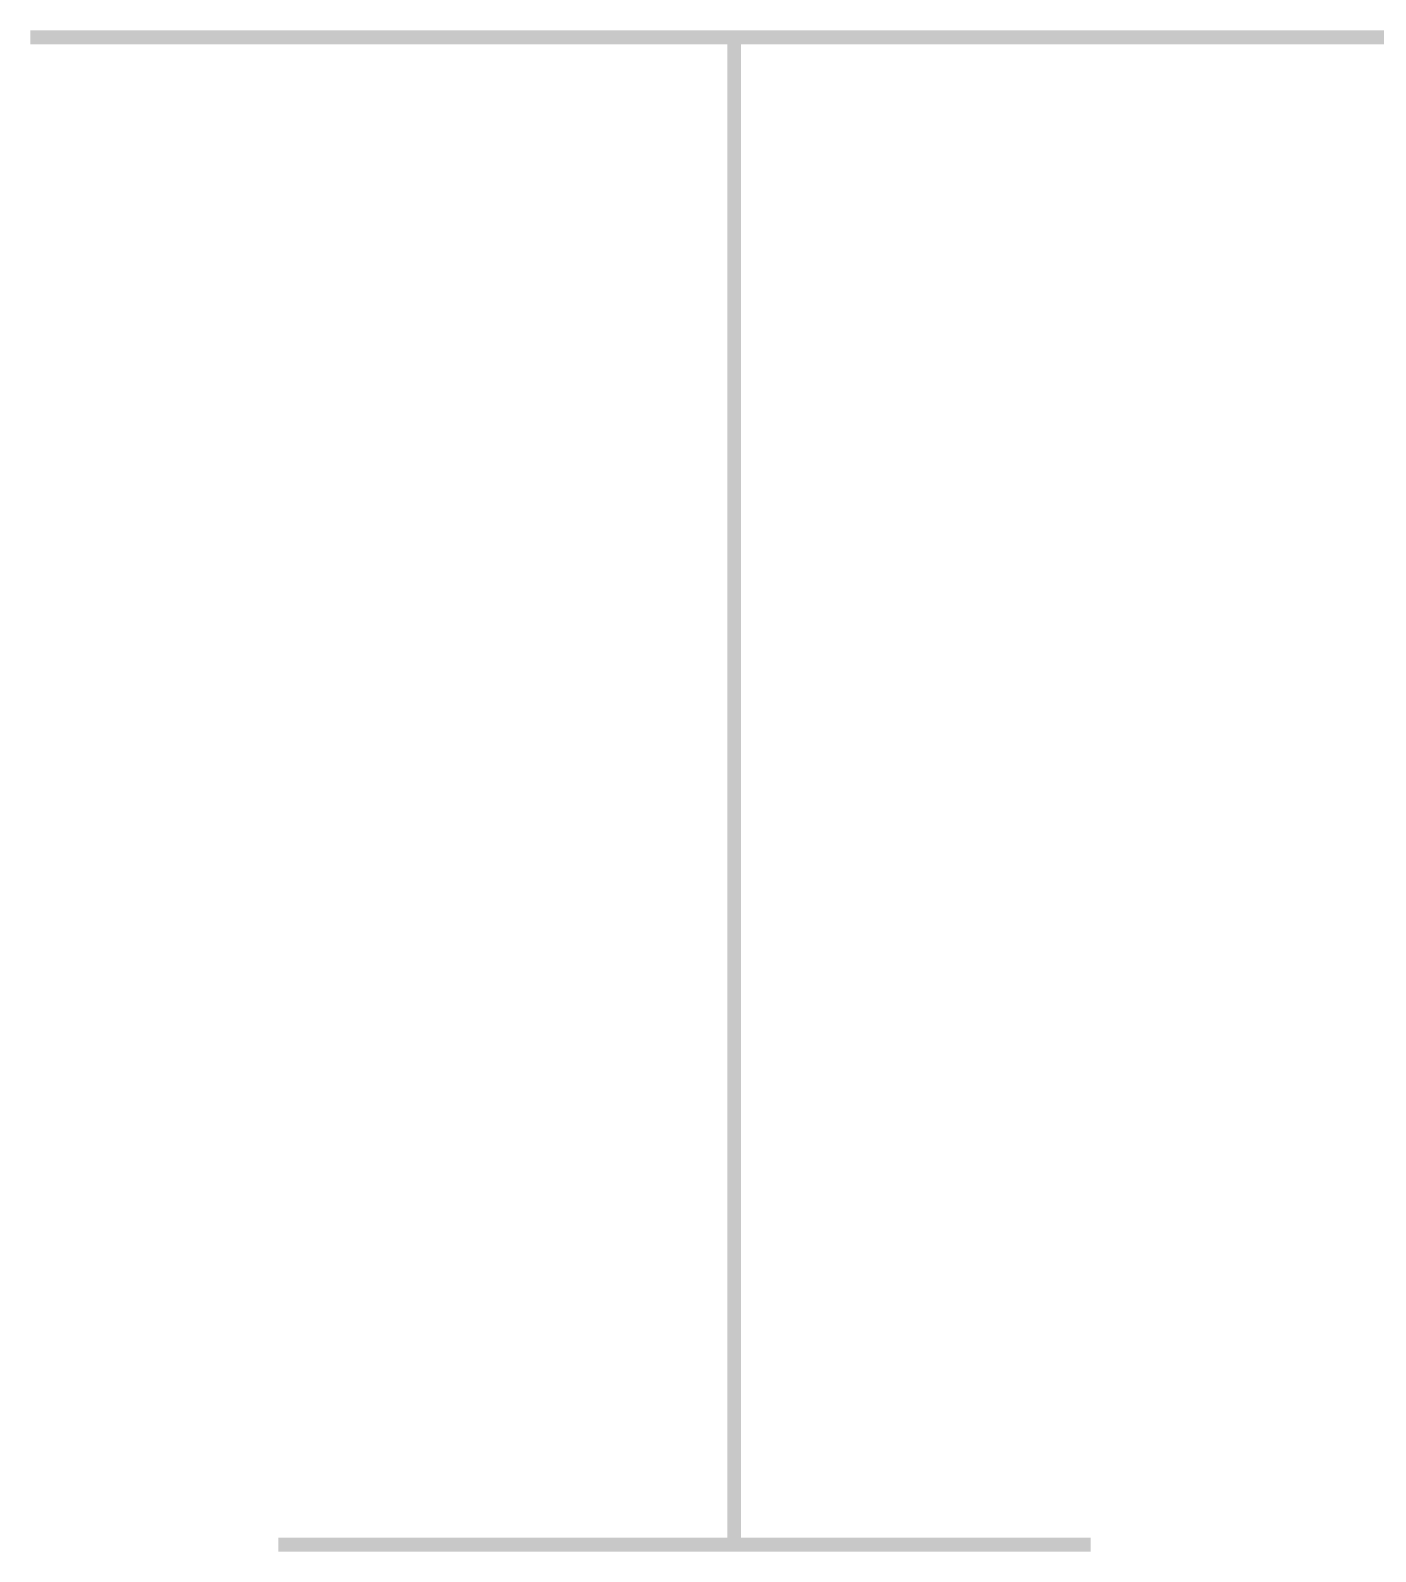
# Model space of a CAD drawing. Header units: millimetres. Extents: x -187347 to 135007, y -6415 to 292048.
# Drawn here: x -82283 to -72736, y 159879 to 170678 of the extents above; entities that cross this region are included whole.
import ezdxf

# ---------------------------------------------------------------- set-up
doc = ezdxf.new("R2010")
doc.units = ezdxf.units.MM
doc.header["$LTSCALE"] = 100
doc.layers.add('A-WALL-PATT', color=7, linetype='Continuous', lineweight=5)

msp = doc.modelspace()

# ---------------------------------------------------------------- hatches: boundary and pattern name
at = {"layer": 'A-WALL-PATT'}
h = msp.add_hatch(dxfattribs=at)
h.set_pattern_fill('FP_1082', color=256, angle=-292.61987, style=0, pattern_type=2)
h.set_pattern_definition([(247.38013, (-75614.636, 170658.768), (-0.00031, -50.79954), [13.208, -647.192]), (247.38013, (-75665.436, 170658.768), (-0.00031, -50.79954), [13.208, -647.192]), (247.38013, (-75716.236, 170658.769), (-0.00031, -50.79954), [13.208, -647.192]), (247.38013, (-75767.036, 170658.769), (-0.00031, -50.79954), [13.208, -647.192]), (247.38013, (-75817.835, 170658.768), (-0.00031, -50.79954), [13.208, -647.192]), (292.24913, (-75657.308, 170658.769), (-0.00024, -50.80037), [12.075, -1195.427]), (292.24913, (-75708.108, 170658.768), (-0.00024, -50.80037), [12.075, -1195.427]), (292.24913, (-75758.907, 170658.769), (-0.00024, -50.80037), [12.075, -1195.427]), (292.24913, (-75809.708, 170658.768), (-0.00024, -50.80037), [12.075, -1195.427]), (292.24913, (-75860.508, 170658.769), (-0.00024, -50.80037), [12.075, -1195.427]), (292.24913, (-75911.308, 170658.768), (-0.00024, -50.80037), [12.075, -1195.427]), (292.24913, (-75962.108, 170658.769), (-0.00024, -50.80037), [12.075, -1195.427]), (292.24913, (-76012.908, 170658.768), (-0.00024, -50.80037), [12.075, -1195.427]), (292.24913, (-76063.708, 170658.768), (-0.00024, -50.80037), [12.075, -1195.427]), (67.75113, (-75644.608, 170647.592), (0.000477, -50.80037), [12.075, -1195.427]), (67.75113, (-75695.408, 170647.592), (0.000477, -50.80037), [12.075, -1195.427]), (67.75113, (-75746.208, 170647.593), (0.000477, -50.80037), [12.075, -1195.427]), (67.75113, (-75797.008, 170647.593), (0.000477, -50.80037), [12.075, -1195.427]), (67.75113, (-75847.807, 170647.592), (0.000477, -50.80037), [12.075, -1195.427]), (67.75113, (-75898.608, 170647.593), (0.000477, -50.80037), [12.075, -1195.427]), (67.75113, (-75949.408, 170647.592), (0.000477, -50.80037), [12.075, -1195.427]), (67.75113, (-76000.207, 170647.593), (0.000477, -50.80037), [12.075, -1195.427]), (67.75113, (-76051.008, 170647.592), (0.000477, -50.80037), [12.075, -1195.427]), (112.62013, (-75626.828, 170646.577), (0.000547, -50.79954), [13.208, -647.192]), (112.62013, (-75677.627, 170646.576), (0.000547, -50.79954), [13.208, -647.192]), (112.62013, (-75728.428, 170646.577), (0.000547, -50.79954), [13.208, -647.192]), (112.62013, (-75779.228, 170646.576), (0.000547, -50.79954), [13.208, -647.192]), (112.62013, (-75830.027, 170646.577), (0.000547, -50.79954), [13.208, -647.192]), (261.87013, (-75612.0955, 170667.405), (6.9e-05, -50.799541), [3.592, -355.618]), (248.19813, (-75612.603, 170663.849), (-0.00022, -50.80049), [5.471, -268.095]), (248.19813, (-75663.404, 170663.848), (-0.00022, -50.80049), [5.471, -268.095]), (111.80113, (-75631.908, 170658.769), (-0.00043, -50.80049), [5.471, -268.095]), (111.80113, (-75682.708, 170658.768), (-0.00043, -50.80049), [5.471, -268.095]), (98.13013, (-75633.9395, 170663.849), (0.00017, -50.799541), [3.592, -355.618]), (98.13013, (-75612.0955, 170667.405), (0.00017, -50.799541), [3.592, -355.618]), (116.56513, (-75612.604, 170670.96), (0.00052, -50.79989), [3.408, -110.184]), (135.00013, (-75614.128, 170674.01), (0.00012, -50.79997), [3.592, -68.25]), (146.3101, (-75616.667, 170676.55), (0.00046, -50.8), [1.832, -181.33]), (146.3101, (-75667.47, 170676.55), (0.00046, -50.8), [1.832, -181.33]), (146.3101, (-75718.268, 170676.55), (0.00046, -50.8), [1.832, -181.33]), (161.5651, (-75618.19, 170677.564), (-0.00024, -50.79978), [1.676, -158.967]), (161.5651, (-75668.99, 170677.564), (-0.00024, -50.79978), [1.676, -158.967]), (161.5651, (-75719.792, 170677.564), (-0.00024, -50.79978), [1.676, -158.967]), (161.5651, (-75619.716, 170678.07), (-0.00024, -50.79978), [1.676, -158.967]), (161.5651, (-75670.515, 170678.073), (-0.00024, -50.79978), [1.676, -158.967]), (161.5651, (-75721.316, 170678.07), (-0.00024, -50.79978), [1.676, -158.967]), (180.0001, (-75621.24, 170678.58), (0.00012, -50.8), [4.064, -46.736]), (198.4351, (-75625.304, 170678.58), (0.00048, -50.79978), [1.676, -158.967]), (198.4351, (-75676.104, 170678.58), (0.00048, -50.79978), [1.676, -158.967]), (198.4351, (-75726.904, 170678.58), (0.00048, -50.79978), [1.676, -158.967]), (198.4351, (-75626.83, 170678.073), (0.00048, -50.79978), [1.676, -158.967]), (198.4351, (-75677.63, 170678.07), (0.00048, -50.79978), [1.676, -158.967]), (198.4351, (-75728.43, 170678.073), (0.00048, -50.79978), [1.676, -158.967]), (213.6901, (-75628.35, 170677.565), (-0.00022, -50.8), [1.832, -181.33]), (213.6901, (-75679.152, 170677.564), (-0.00022, -50.8), [1.832, -181.33]), (213.6901, (-75729.95, 170677.565), (-0.00022, -50.8), [1.832, -181.33]), (225.00013, (-75629.875, 170676.55), (0.00012, -50.79997), [3.592, -68.25]), (243.43513, (-75632.416, 170674.008), (-0.00028, -50.79989), [3.408, -110.184]), (261.87013, (-75633.9404, 170670.96), (6.9e-05, -50.799541), [3.592, -355.618]), (261.87013, (-75637.496, 170667.404), (6.9e-05, -50.799541), [3.592, -355.618]), (248.19813, (-75638.004, 170663.848), (-0.00022, -50.80049), [5.471, -268.095]), (248.19813, (-75688.804, 170663.849), (-0.00022, -50.80049), [5.471, -268.095]), (111.80113, (-75657.308, 170658.769), (-0.00043, -50.80049), [5.471, -268.095]), (111.80113, (-75708.108, 170658.768), (-0.00043, -50.80049), [5.471, -268.095]), (98.13013, (-75659.34, 170663.848), (0.00017, -50.799541), [3.592, -355.618]), (98.13013, (-75637.496, 170667.404), (0.00017, -50.799541), [3.592, -355.618]), (116.56513, (-75638.004, 170670.96), (0.00052, -50.79989), [3.408, -110.184]), (135.00013, (-75639.528, 170674.01), (0.00012, -50.79997), [3.592, -68.25]), (146.3101, (-75642.07, 170676.55), (0.00046, -50.8), [1.832, -181.33]), (146.3101, (-75692.87, 170676.55), (0.00046, -50.8), [1.832, -181.33]), (146.3101, (-75743.668, 170676.55), (0.00046, -50.8), [1.832, -181.33]), (161.5651, (-75643.59, 170677.564), (-0.00024, -50.79978), [1.676, -158.967]), (161.5651, (-75694.39, 170677.565), (-0.00024, -50.79978), [1.676, -158.967]), (161.5651, (-75745.19, 170677.564), (-0.00024, -50.79978), [1.676, -158.967]), (161.5651, (-75645.116, 170678.072), (-0.00024, -50.79978), [1.676, -158.967]), (161.5651, (-75695.916, 170678.07), (-0.00024, -50.79978), [1.676, -158.967]), (161.5651, (-75746.716, 170678.073), (-0.00024, -50.79978), [1.676, -158.967]), (180.0001, (-75646.64, 170678.58), (0.00012, -50.8), [4.064, -46.736]), (198.4351, (-75650.704, 170678.58), (0.00048, -50.79978), [1.676, -158.967]), (198.4351, (-75701.504, 170678.58), (0.00048, -50.79978), [1.676, -158.967]), (198.4351, (-75752.303, 170678.58), (0.00048, -50.79978), [1.676, -158.967]), (198.4351, (-75652.228, 170678.073), (0.00048, -50.79978), [1.676, -158.967]), (198.4351, (-75703.027, 170678.07), (0.00048, -50.79978), [1.676, -158.967]), (198.4351, (-75753.83, 170678.073), (0.00048, -50.79978), [1.676, -158.967]), (213.6901, (-75653.752, 170677.564), (-0.00022, -50.8), [1.832, -181.33]), (213.6901, (-75704.55, 170677.565), (-0.00022, -50.8), [1.832, -181.33]), (213.6901, (-75755.35, 170677.565), (-0.00022, -50.8), [1.832, -181.33]), (225.00013, (-75655.276, 170676.55), (0.00012, -50.79997), [3.592, -68.25]), (243.43513, (-75657.816, 170674.008), (-0.00028, -50.79989), [3.408, -110.184]), (261.87013, (-75659.34, 170670.9604), (6.9e-05, -50.799541), [3.592, -355.618]), (261.87013, (-75624.796, 170638.9564), (6.9e-05, -50.799541), [3.592, -355.618]), (243.43513, (-75625.304, 170635.4), (-0.00028, -50.79989), [3.408, -110.184]), (225.00013, (-75626.827, 170632.353), (0.00012, -50.79997), [3.592, -68.25]), (213.6901, (-75629.368, 170629.812), (-0.00022, -50.8), [1.832, -181.33]), (213.6901, (-75680.167, 170629.813), (-0.00022, -50.8), [1.832, -181.33]), (213.6901, (-75730.97, 170629.812), (-0.00022, -50.8), [1.832, -181.33]), (198.4351, (-75630.89, 170628.796), (0.00048, -50.79978), [1.676, -158.967]), (198.4351, (-75681.69, 170628.797), (0.00048, -50.79978), [1.676, -158.967]), (198.4351, (-75732.49, 170628.796), (0.00048, -50.79978), [1.676, -158.967]), (198.4351, (-75632.415, 170628.29), (0.00048, -50.79978), [1.676, -158.967]), (198.4351, (-75683.216, 170628.29), (0.00048, -50.79978), [1.676, -158.967]), (198.4351, (-75734.016, 170628.29), (0.00048, -50.79978), [1.676, -158.967]), (180.0001, (-75633.94, 170627.78), (0.00012, -50.8), [4.064, -46.736]), (161.5651, (-75638.004, 170627.78), (-0.00024, -50.79978), [1.676, -158.967]), (161.5651, (-75688.804, 170627.78), (-0.00024, -50.79978), [1.676, -158.967]), (161.5651, (-75739.604, 170627.78), (-0.00024, -50.79978), [1.676, -158.967]), (161.5651, (-75639.527, 170628.29), (-0.00024, -50.79978), [1.676, -158.967]), (161.5651, (-75690.33, 170628.29), (-0.00024, -50.79978), [1.676, -158.967]), (161.5651, (-75741.13, 170628.29), (-0.00024, -50.79978), [1.676, -158.967]), (146.3101, (-75641.052, 170628.796), (0.00046, -50.8), [1.832, -181.33]), (146.3101, (-75691.85, 170628.797), (0.00046, -50.8), [1.832, -181.33]), (146.3101, (-75742.65, 170628.797), (0.00046, -50.8), [1.832, -181.33]), (135.00013, (-75642.576, 170629.812), (0.00012, -50.79997), [3.592, -68.25]), (116.56513, (-75645.116, 170632.353), (0.00052, -50.79989), [3.408, -110.184]), (98.13013, (-75646.64, 170635.4004), (0.00017, -50.799541), [3.592, -355.618]), (98.13013, (-75624.796, 170638.9564), (0.00017, -50.799541), [3.592, -355.618]), (110.55613, (-75625.304, 170642.512), (0.000313, -50.800422), [4.34, -429.695]), (110.55613, (-75676.104, 170642.513), (0.000313, -50.800422), [4.34, -429.695]), (110.55613, (-75726.904, 170642.512), (0.000313, -50.800422), [4.34, -429.695]), (248.19813, (-75644.608, 170647.592), (-0.00022, -50.80049), [5.471, -268.095]), (248.19813, (-75695.408, 170647.592), (-0.00022, -50.80049), [5.471, -268.095]), (261.87013, (-75646.64, 170642.512), (6.9e-05, -50.799541), [3.592, -355.618]), (180.0001, (-75610.57, 170627.78), (0.00012, -50.8), [2.032, -48.768]), (161.5651, (-75612.604, 170627.78), (-0.00024, -50.79978), [1.676, -158.967]), (161.5651, (-75663.403, 170627.78), (-0.00024, -50.79978), [1.676, -158.967]), (161.5651, (-75714.204, 170627.78), (-0.00024, -50.79978), [1.676, -158.967]), (161.5651, (-75614.128, 170628.29), (-0.00024, -50.79978), [1.676, -158.967]), (161.5651, (-75664.93, 170628.29), (-0.00024, -50.79978), [1.676, -158.967]), (161.5651, (-75715.73, 170628.29), (-0.00024, -50.79978), [1.676, -158.967]), (146.3101, (-75615.65, 170628.797), (0.00046, -50.8), [1.832, -181.33]), (146.3101, (-75666.452, 170628.796), (0.00046, -50.8), [1.832, -181.33]), (146.3101, (-75717.25, 170628.797), (0.00046, -50.8), [1.832, -181.33]), (135.00013, (-75617.176, 170629.812), (0.00012, -50.79997), [3.592, -68.25]), (116.56513, (-75619.715, 170632.352), (0.00052, -50.79989), [3.408, -110.184]), (98.13013, (-75621.2404, 170635.4), (0.00017, -50.799541), [3.592, -355.618]), (249.44413, (-75619.716, 170646.576), (-7.5e-05, -50.800422), [4.34, -429.695]), (249.44413, (-75670.516, 170646.576), (-7.5e-05, -50.800422), [4.34, -429.695]), (249.44413, (-75721.316, 170646.577), (-7.5e-05, -50.800422), [4.34, -429.695]), (261.87013, (-75621.24, 170642.512), (6.9e-05, -50.799541), [3.592, -355.618]), (261.87013, (-75650.196, 170638.9565), (6.9e-05, -50.799541), [3.592, -355.618]), (243.43513, (-75650.704, 170635.4), (-0.00028, -50.79989), [3.408, -110.184]), (225.00013, (-75652.23, 170632.352), (0.00012, -50.79997), [3.592, -68.25]), (213.6901, (-75654.768, 170629.812), (-0.00022, -50.8), [1.832, -181.33]), (213.6901, (-75705.57, 170629.812), (-0.00022, -50.8), [1.832, -181.33]), (213.6901, (-75756.37, 170629.813), (-0.00022, -50.8), [1.832, -181.33]), (198.4351, (-75656.29, 170628.796), (0.00048, -50.79978), [1.676, -158.967]), (198.4351, (-75707.092, 170628.796), (0.00048, -50.79978), [1.676, -158.967]), (198.4351, (-75757.89, 170628.797), (0.00048, -50.79978), [1.676, -158.967]), (198.4351, (-75657.816, 170628.29), (0.00048, -50.79978), [1.676, -158.967]), (198.4351, (-75708.616, 170628.29), (0.00048, -50.79978), [1.676, -158.967]), (198.4351, (-75759.416, 170628.29), (0.00048, -50.79978), [1.676, -158.967]), (180.0001, (-75659.34, 170627.78), (0.00012, -50.8), [2.032, -48.768]), (98.13013, (-75650.196, 170638.9565), (0.00017, -50.799541), [3.592, -355.618]), (111.80113, (-75650.703, 170642.512), (-0.00043, -50.80049), [5.471, -268.095]), (111.80113, (-75701.504, 170642.513), (-0.00043, -50.80049), [5.471, -268.095])])
h.paths.add_polyline_path([(-68938.1, 170579.4), (-68938.1, 170677.8), (-82283.1, 170677.8), (-82283.1, 170579.4), (-69557.2, 170579.4)])
h = msp.add_hatch(dxfattribs=at)
h.set_pattern_fill('FP_71', color=256, angle=67.38013, style=0, pattern_type=2)
h.set_pattern_definition([(157.38013, (-77257.884, 165282.644), (-50.79954, 0.00031), [13.208, -647.192]), (157.38013, (-77257.884, 165333.445), (-50.79954, 0.00031), [13.208, -647.192]), (157.38013, (-77257.883, 165384.244), (-50.79954, 0.00031), [13.208, -647.192]), (157.38013, (-77257.884, 165435.044), (-50.79954, 0.00031), [13.208, -647.192]), (157.38013, (-77257.883, 165485.845), (-50.79954, 0.00031), [13.208, -647.192]), (202.24913, (-77257.884, 165325.317), (-50.80037, 0.00024), [12.075, -1195.427]), (202.24913, (-77257.884, 165376.116), (-50.80037, 0.00024), [12.075, -1195.427]), (202.24913, (-77257.884, 165426.917), (-50.80037, 0.00024), [12.075, -1195.427]), (202.24913, (-77257.884, 165477.716), (-50.80037, 0.00024), [12.075, -1195.427]), (202.24913, (-77257.884, 165528.516), (-50.80037, 0.00024), [12.075, -1195.427]), (202.24913, (-77257.884, 165579.317), (-50.80037, 0.00024), [12.075, -1195.427]), (202.24913, (-77257.884, 165630.117), (-50.80037, 0.00024), [12.075, -1195.427]), (202.24913, (-77257.884, 165680.916), (-50.80037, 0.00024), [12.075, -1195.427]), (202.24913, (-77257.884, 165731.716), (-50.80037, 0.00024), [12.075, -1195.427]), (337.75113, (-77269.06, 165312.616), (-50.80037, -0.00048), [12.075, -1195.427]), (337.75113, (-77269.06, 165363.417), (-50.80037, -0.00048), [12.075, -1195.427]), (337.75113, (-77269.06, 165414.216), (-50.80037, -0.00048), [12.075, -1195.427]), (337.75113, (-77269.06, 165465.016), (-50.80037, -0.00048), [12.075, -1195.427]), (337.75113, (-77269.06, 165515.817), (-50.80037, -0.00048), [12.075, -1195.427]), (337.75113, (-77269.06, 165566.617), (-50.80037, -0.00048), [12.075, -1195.427]), (337.75113, (-77269.06, 165617.416), (-50.80037, -0.00048), [12.075, -1195.427]), (337.75113, (-77269.06, 165668.217), (-50.80037, -0.00048), [12.075, -1195.427]), (337.75113, (-77269.06, 165719.016), (-50.80037, -0.00048), [12.075, -1195.427]), (22.62013, (-77270.076, 165294.836), (-50.79954, -0.00055), [13.208, -647.192]), (22.62013, (-77270.075, 165345.637), (-50.79954, -0.00055), [13.208, -647.192]), (22.62013, (-77270.076, 165396.437), (-50.79954, -0.00055), [13.208, -647.192]), (22.62013, (-77270.076, 165447.236), (-50.79954, -0.00055), [13.208, -647.192]), (22.62013, (-77270.076, 165498.037), (-50.79954, -0.00055), [13.208, -647.192]), (171.87013, (-77249.248, 165280.104), (-50.799541, -6.9e-05), [3.592, -355.618]), (158.19813, (-77252.804, 165280.613), (-50.80049, 0.00022), [5.471, -268.095]), (158.19813, (-77252.804, 165331.412), (-50.80049, 0.00022), [5.471, -268.095]), (21.80113, (-77257.884, 165299.917), (-50.80049, 0.00043), [5.471, -268.095]), (21.80113, (-77257.884, 165350.716), (-50.80049, 0.00043), [5.471, -268.095]), (8.13013, (-77252.804, 165301.948), (-50.799541, -0.00017), [3.592, -355.618]), (8.13013, (-77249.248, 165280.104), (-50.799541, -0.00017), [3.592, -355.618]), (26.56513, (-77245.692, 165280.613), (-50.79989, -0.00052), [3.408, -110.184]), (45.0001, (-77242.643, 165282.136), (-50.79997, -0.00012), [3.592, -68.25]), (56.3101, (-77240.104, 165284.677), (-50.8, -0.00046), [1.832, -181.33]), (56.3101, (-77240.104, 165335.476), (-50.8, -0.00046), [1.832, -181.33]), (56.3101, (-77240.104, 165386.276), (-50.8, -0.00046), [1.832, -181.33]), (71.5651, (-77239.09, 165286.2), (-50.79978, 0.00024), [1.676, -158.967]), (71.5651, (-77239.088, 165337), (-50.79978, 0.00024), [1.676, -158.967]), (71.5651, (-77239.09, 165387.8), (-50.79978, 0.00024), [1.676, -158.967]), (71.5651, (-77238.58, 165287.724), (-50.79978, 0.00024), [1.676, -158.967]), (71.5651, (-77238.58, 165338.525), (-50.79978, 0.00024), [1.676, -158.967]), (71.5651, (-77238.58, 165389.324), (-50.79978, 0.00024), [1.676, -158.967]), (90.0001, (-77238.07, 165289.25), (-50.8, -0.0001), [4.064, -46.736]), (108.4351, (-77238.07, 165293.313), (-50.79978, -0.0005), [1.676, -158.967]), (108.4351, (-77238.07, 165344.11), (-50.79978, -0.0005), [1.676, -158.967]), (108.4351, (-77238.07, 165394.91), (-50.79978, -0.0005), [1.676, -158.967]), (108.4351, (-77238.58, 165294.836), (-50.79978, -0.0005), [1.676, -158.967]), (108.4351, (-77238.58, 165345.637), (-50.79978, -0.0005), [1.676, -158.967]), (108.4351, (-77238.58, 165396.437), (-50.79978, -0.0005), [1.676, -158.967]), (123.6901, (-77239.09, 165296.36), (-50.8, 0.00022), [1.832, -181.33]), (123.6901, (-77239.088, 165347.16), (-50.8, 0.00022), [1.832, -181.33]), (123.6901, (-77239.09, 165397.96), (-50.8, 0.00022), [1.832, -181.33]), (135.0001, (-77240.104, 165297.885), (-50.79997, -0.00012), [3.592, -68.25]), (153.43513, (-77242.644, 165300.424), (-50.79989, 0.00028), [3.408, -110.184]), (171.87013, (-77245.692, 165301.949), (-50.799541, -6.9e-05), [3.592, -355.618]), (171.87013, (-77249.2475, 165305.505), (-50.799541, -6.9e-05), [3.592, -355.618]), (158.19813, (-77252.804, 165306.013), (-50.80049, 0.00022), [5.471, -268.095]), (158.19813, (-77252.803, 165356.812), (-50.80049, 0.00022), [5.471, -268.095]), (21.80113, (-77257.884, 165325.317), (-50.80049, 0.00043), [5.471, -268.095]), (21.80113, (-77257.884, 165376.116), (-50.80049, 0.00043), [5.471, -268.095]), (8.13013, (-77252.8035, 165327.349), (-50.799541, -0.00017), [3.592, -355.618]), (8.13013, (-77249.2475, 165305.505), (-50.799541, -0.00017), [3.592, -355.618]), (26.56513, (-77245.692, 165306.012), (-50.79989, -0.00052), [3.408, -110.184]), (45.0001, (-77242.644, 165307.536), (-50.79997, -0.00012), [3.592, -68.25]), (56.3101, (-77240.104, 165310.077), (-50.8, -0.00046), [1.832, -181.33]), (56.3101, (-77240.103, 165360.876), (-50.8, -0.00046), [1.832, -181.33]), (56.3101, (-77240.104, 165411.676), (-50.8, -0.00046), [1.832, -181.33]), (71.5651, (-77239.09, 165311.6), (-50.79978, 0.00024), [1.676, -158.967]), (71.5651, (-77239.09, 165362.4), (-50.79978, 0.00024), [1.676, -158.967]), (71.5651, (-77239.09, 165413.2), (-50.79978, 0.00024), [1.676, -158.967]), (71.5651, (-77238.58, 165313.124), (-50.79978, 0.00024), [1.676, -158.967]), (71.5651, (-77238.58, 165363.925), (-50.79978, 0.00024), [1.676, -158.967]), (71.5651, (-77238.58, 165414.724), (-50.79978, 0.00024), [1.676, -158.967]), (90.0001, (-77238.07, 165314.65), (-50.8, -0.0001), [4.064, -46.736]), (108.4351, (-77238.07, 165318.713), (-50.79978, -0.0005), [1.676, -158.967]), (108.4351, (-77238.07, 165369.51), (-50.79978, -0.0005), [1.676, -158.967]), (108.4351, (-77238.07, 165420.313), (-50.79978, -0.0005), [1.676, -158.967]), (108.4351, (-77238.58, 165320.236), (-50.79978, -0.0005), [1.676, -158.967]), (108.4351, (-77238.58, 165371.037), (-50.79978, -0.0005), [1.676, -158.967]), (108.4351, (-77238.58, 165421.837), (-50.79978, -0.0005), [1.676, -158.967]), (123.6901, (-77239.088, 165321.76), (-50.8, 0.00022), [1.832, -181.33]), (123.6901, (-77239.087, 165372.56), (-50.8, 0.00022), [1.832, -181.33]), (123.6901, (-77239.09, 165423.36), (-50.8, 0.00022), [1.832, -181.33]), (135.0001, (-77240.104, 165323.285), (-50.79997, -0.00012), [3.592, -68.25]), (153.43513, (-77242.644, 165325.824), (-50.79989, 0.00028), [3.408, -110.184]), (171.87013, (-77245.6916, 165327.3485), (-50.799541, -6.9e-05), [3.592, -355.618]), (171.87013, (-77277.6956, 165292.8045), (-50.799541, -6.9e-05), [3.592, -355.618]), (153.43513, (-77281.252, 165293.312), (-50.79989, 0.00028), [3.408, -110.184]), (135.0001, (-77284.3, 165294.837), (-50.79997, -0.00012), [3.592, -68.25]), (123.6901, (-77286.84, 165297.376), (-50.8, 0.00022), [1.832, -181.33]), (123.6901, (-77286.84, 165348.177), (-50.8, 0.00022), [1.832, -181.33]), (123.6901, (-77286.84, 165398.976), (-50.8, 0.00022), [1.832, -181.33]), (108.4351, (-77287.856, 165298.9), (-50.79978, -0.0005), [1.676, -158.967]), (108.4351, (-77287.856, 165349.7), (-50.79978, -0.0005), [1.676, -158.967]), (108.4351, (-77287.856, 165400.5), (-50.79978, -0.0005), [1.676, -158.967]), (108.4351, (-77288.363, 165300.425), (-50.79978, -0.0005), [1.676, -158.967]), (108.4351, (-77288.364, 165351.225), (-50.79978, -0.0005), [1.676, -158.967]), (108.4351, (-77288.364, 165402.024), (-50.79978, -0.0005), [1.676, -158.967]), (90.0001, (-77288.87, 165301.95), (-50.8, -0.0001), [4.064, -46.736]), (71.5651, (-77288.87, 165306.01), (-50.79978, 0.00024), [1.676, -158.967]), (71.5651, (-77288.87, 165356.813), (-50.79978, 0.00024), [1.676, -158.967]), (71.5651, (-77288.87, 165407.61), (-50.79978, 0.00024), [1.676, -158.967]), (71.5651, (-77288.364, 165307.537), (-50.79978, 0.00024), [1.676, -158.967]), (71.5651, (-77288.364, 165358.336), (-50.79978, 0.00024), [1.676, -158.967]), (71.5651, (-77288.364, 165409.136), (-50.79978, 0.00024), [1.676, -158.967]), (56.3101, (-77287.856, 165309.06), (-50.8, -0.00046), [1.832, -181.33]), (56.3101, (-77287.855, 165359.86), (-50.8, -0.00046), [1.832, -181.33]), (56.3101, (-77287.856, 165410.66), (-50.8, -0.00046), [1.832, -181.33]), (45.0001, (-77286.84, 165310.584), (-50.79997, -0.00012), [3.592, -68.25]), (26.56513, (-77284.3, 165313.125), (-50.79989, -0.00052), [3.408, -110.184]), (8.13013, (-77281.2516, 165314.6485), (-50.799541, -0.00017), [3.592, -355.618]), (8.13013, (-77277.6956, 165292.8045), (-50.799541, -0.00017), [3.592, -355.618]), (20.55613, (-77274.14, 165293.313), (-50.80042, -0.000313), [4.34, -429.695]), (20.55613, (-77274.14, 165344.113), (-50.80042, -0.000313), [4.34, -429.695]), (20.55613, (-77274.14, 165394.912), (-50.80042, -0.000313), [4.34, -429.695]), (158.19813, (-77269.06, 165312.616), (-50.80049, 0.00022), [5.471, -268.095]), (158.19813, (-77269.06, 165363.417), (-50.80049, 0.00022), [5.471, -268.095]), (171.87013, (-77274.14, 165314.648), (-50.799541, -6.9e-05), [3.592, -355.618]), (90.0001, (-77288.87, 165278.58), (-50.8, -0.0001), [2.032, -48.768]), (71.5651, (-77288.87, 165280.61), (-50.79978, 0.00024), [1.676, -158.967]), (71.5651, (-77288.87, 165331.413), (-50.79978, 0.00024), [1.676, -158.967]), (71.5651, (-77288.87, 165382.212), (-50.79978, 0.00024), [1.676, -158.967]), (71.5651, (-77288.364, 165282.136), (-50.79978, 0.00024), [1.676, -158.967]), (71.5651, (-77288.364, 165332.937), (-50.79978, 0.00024), [1.676, -158.967]), (71.5651, (-77288.363, 165383.736), (-50.79978, 0.00024), [1.676, -158.967]), (56.3101, (-77287.856, 165283.66), (-50.8, -0.00046), [1.832, -181.33]), (56.3101, (-77287.856, 165334.46), (-50.8, -0.00046), [1.832, -181.33]), (56.3101, (-77287.856, 165385.26), (-50.8, -0.00046), [1.832, -181.33]), (45.0001, (-77286.84, 165285.184), (-50.79997, -0.00012), [3.592, -68.25]), (26.56513, (-77284.3, 165287.725), (-50.79989, -0.00052), [3.408, -110.184]), (8.13013, (-77281.252, 165289.249), (-50.799541, -0.00017), [3.592, -355.618]), (159.44413, (-77270.076, 165287.724), (-50.80042, 7.5e-05), [4.34, -429.695]), (159.44413, (-77270.076, 165338.525), (-50.80042, 7.5e-05), [4.34, -429.695]), (159.44413, (-77270.075, 165389.324), (-50.80042, 7.5e-05), [4.34, -429.695]), (171.87013, (-77274.14, 165289.248), (-50.799541, -6.9e-05), [3.592, -355.618]), (171.87013, (-77277.6955, 165318.204), (-50.799541, -6.9e-05), [3.592, -355.618]), (153.43513, (-77281.252, 165318.712), (-50.79989, 0.00028), [3.408, -110.184]), (135.0001, (-77284.3, 165320.237), (-50.79997, -0.00012), [3.592, -68.25]), (123.6901, (-77286.84, 165322.776), (-50.8, 0.00022), [1.832, -181.33]), (123.6901, (-77286.84, 165373.577), (-50.8, 0.00022), [1.832, -181.33]), (123.6901, (-77286.84, 165424.376), (-50.8, 0.00022), [1.832, -181.33]), (108.4351, (-77287.856, 165324.3), (-50.79978, -0.0005), [1.676, -158.967]), (108.4351, (-77287.856, 165375.1), (-50.79978, -0.0005), [1.676, -158.967]), (108.4351, (-77287.855, 165425.9), (-50.79978, -0.0005), [1.676, -158.967]), (108.4351, (-77288.364, 165325.825), (-50.79978, -0.0005), [1.676, -158.967]), (108.4351, (-77288.364, 165376.624), (-50.79978, -0.0005), [1.676, -158.967]), (108.4351, (-77288.364, 165427.424), (-50.79978, -0.0005), [1.676, -158.967]), (90.0001, (-77288.87, 165327.35), (-50.8, -0.0001), [2.032, -48.768]), (8.13013, (-77277.6955, 165318.204), (-50.799541, -0.00017), [3.592, -355.618]), (21.80113, (-77274.14, 165318.713), (-50.80049, 0.00043), [5.471, -268.095]), (21.80113, (-77274.14, 165369.513), (-50.80049, 0.00043), [5.471, -268.095])])
h.paths.add_polyline_path([(-77337.3, 159977.8), (-77238.9, 159977.8), (-77238.9, 170579.4), (-77337.3, 170579.4), (-77337.3, 159978.6)])
h = msp.add_hatch(dxfattribs=at)
h.set_pattern_fill('FP_865', color=256, angle=67.38013, style=0, pattern_type=2)
h.set_pattern_definition([(67.3801, (-77635.507, 159898.393), (0.00031, 50.79954), [13.208, -647.192]), (67.3801, (-77584.708, 159898.392), (0.00031, 50.79954), [13.208, -647.192]), (67.3801, (-77533.908, 159898.393), (0.00031, 50.79954), [13.208, -647.192]), (67.3801, (-77483.108, 159898.392), (0.00031, 50.79954), [13.208, -647.192]), (67.3801, (-77432.308, 159898.393), (0.00031, 50.79954), [13.208, -647.192]), (112.2491, (-77592.836, 159898.393), (0.00024, 50.80037), [12.075, -1195.427]), (112.2491, (-77542.036, 159898.392), (0.00024, 50.80037), [12.075, -1195.427]), (112.2491, (-77491.236, 159898.392), (0.00024, 50.80037), [12.075, -1195.427]), (112.2491, (-77440.436, 159898.392), (0.00024, 50.80037), [12.075, -1195.427]), (112.2491, (-77389.636, 159898.393), (0.00024, 50.80037), [12.075, -1195.427]), (112.24913, (-77338.836, 159898.392), (0.00024, 50.80037), [12.075, -1195.427]), (112.24913, (-77288.036, 159898.393), (0.00024, 50.80037), [12.075, -1195.427]), (112.24913, (-77237.236, 159898.392), (0.00024, 50.80037), [12.075, -1195.427]), (112.24913, (-77186.435, 159898.393), (0.00024, 50.80037), [12.075, -1195.427]), (247.7511, (-77605.535, 159909.569), (-0.00048, 50.80037), [12.075, -1195.427]), (247.7511, (-77554.736, 159909.568), (-0.00048, 50.80037), [12.075, -1195.427]), (247.7511, (-77503.936, 159909.569), (-0.00048, 50.80037), [12.075, -1195.427]), (247.7511, (-77453.136, 159909.568), (-0.00048, 50.80037), [12.075, -1195.427]), (247.7511, (-77402.336, 159909.569), (-0.00048, 50.80037), [12.075, -1195.427]), (247.7511, (-77351.536, 159909.569), (-0.00048, 50.80037), [12.075, -1195.427]), (247.75113, (-77300.736, 159909.568), (-0.00048, 50.80037), [12.075, -1195.427]), (247.75113, (-77249.936, 159909.568), (-0.00048, 50.80037), [12.075, -1195.427]), (247.75113, (-77199.136, 159909.568), (-0.00048, 50.80037), [12.075, -1195.427]), (292.6201, (-77623.316, 159910.584), (-0.00055, 50.79954), [13.208, -647.192]), (292.6201, (-77572.516, 159910.585), (-0.00055, 50.79954), [13.208, -647.192]), (292.6201, (-77521.716, 159910.585), (-0.00055, 50.79954), [13.208, -647.192]), (292.6201, (-77470.916, 159910.584), (-0.00055, 50.79954), [13.208, -647.192]), (292.6201, (-77420.116, 159910.584), (-0.00055, 50.79954), [13.208, -647.192]), (81.87013, (-77638.0475, 159889.756), (-6.9e-05, 50.799541), [3.592, -355.618]), (68.1986, (-77637.54, 159893.312), (-0.00019, 50.80049), [5.471, -268.095]), (68.1986, (-77586.74, 159893.312), (-0.00019, 50.80049), [5.471, -268.095]), (291.8011, (-77618.236, 159898.393), (0.00043, 50.80049), [5.471, -268.095]), (291.8011, (-77567.436, 159898.392), (0.00043, 50.80049), [5.471, -268.095]), (278.13013, (-77616.2035, 159893.312), (-0.00017, 50.799541), [3.592, -355.618]), (278.13013, (-77638.0475, 159889.756), (-0.00017, 50.799541), [3.592, -355.618]), (296.5651, (-77637.54, 159886.2), (-0.00052, 50.79989), [3.408, -110.184]), (315.0001, (-77636.016, 159883.153), (-0.0001, 50.79997), [3.592, -68.25]), (326.3101, (-77633.476, 159880.612), (-0.00046, 50.8), [1.832, -181.33]), (326.3101, (-77582.676, 159880.612), (-0.00046, 50.8), [1.832, -181.33]), (326.3101, (-77531.876, 159880.613), (-0.00046, 50.8), [1.832, -181.33]), (341.5651, (-77631.95, 159879.596), (0.00024, 50.7998), [1.676, -158.967]), (341.5651, (-77581.15, 159879.597), (0.00024, 50.7998), [1.676, -158.967]), (341.5651, (-77530.35, 159879.596), (0.00024, 50.7998), [1.676, -158.967]), (341.5651, (-77630.43, 159879.09), (0.00024, 50.7998), [1.676, -158.967]), (341.5651, (-77579.63, 159879.09), (0.00024, 50.7998), [1.676, -158.967]), (341.5651, (-77528.83, 159879.09), (0.00024, 50.7998), [1.676, -158.967]), (0.0001, (-77628.903, 159878.58), (-0.0001, 50.8), [4.064, -46.736]), (18.4351, (-77624.84, 159878.58), (-0.0005, 50.7998), [1.676, -158.967]), (18.4351, (-77574.04, 159878.58), (-0.0005, 50.7998), [1.676, -158.967]), (18.4351, (-77523.24, 159878.58), (-0.0005, 50.7998), [1.676, -158.967]), (18.4351, (-77623.316, 159879.09), (-0.0005, 50.7998), [1.676, -158.967]), (18.4351, (-77572.516, 159879.09), (-0.0005, 50.7998), [1.676, -158.967]), (18.4351, (-77521.716, 159879.09), (-0.0005, 50.7998), [1.676, -158.967]), (33.6901, (-77621.79, 159879.596), (0.0002, 50.8), [1.832, -181.33]), (33.6901, (-77570.992, 159879.596), (0.0002, 50.8), [1.832, -181.33]), (33.6901, (-77520.192, 159879.597), (0.0002, 50.8), [1.832, -181.33]), (45.0001, (-77620.268, 159880.612), (-0.0001, 50.79997), [3.592, -68.25]), (63.4351, (-77617.728, 159883.152), (0.00028, 50.79989), [3.408, -110.184]), (81.87013, (-77616.204, 159886.2), (-6.9e-05, 50.799541), [3.592, -355.618]), (81.87013, (-77612.648, 159889.756), (-6.9e-05, 50.799541), [3.592, -355.618]), (68.1986, (-77612.14, 159893.312), (-0.00019, 50.80049), [5.471, -268.095]), (68.1986, (-77561.34, 159893.313), (-0.00019, 50.80049), [5.471, -268.095]), (291.8011, (-77592.836, 159898.393), (0.00043, 50.80049), [5.471, -268.095]), (291.8011, (-77542.036, 159898.392), (0.00043, 50.80049), [5.471, -268.095]), (278.13013, (-77590.804, 159893.312), (-0.00017, 50.799541), [3.592, -355.618]), (278.13013, (-77612.648, 159889.756), (-0.00017, 50.799541), [3.592, -355.618]), (296.5651, (-77612.14, 159886.2), (-0.00052, 50.79989), [3.408, -110.184]), (315.0001, (-77610.616, 159883.153), (-0.0001, 50.79997), [3.592, -68.25]), (326.3101, (-77608.076, 159880.612), (-0.00046, 50.8), [1.832, -181.33]), (326.3101, (-77557.276, 159880.613), (-0.00046, 50.8), [1.832, -181.33]), (326.3101, (-77506.476, 159880.612), (-0.00046, 50.8), [1.832, -181.33]), (341.5651, (-77606.55, 159879.596), (0.00024, 50.7998), [1.676, -158.967]), (341.5651, (-77555.75, 159879.596), (0.00024, 50.7998), [1.676, -158.967]), (341.5651, (-77504.95, 159879.596), (0.00024, 50.7998), [1.676, -158.967]), (341.5651, (-77605.027, 159879.09), (0.00024, 50.7998), [1.676, -158.967]), (341.5651, (-77554.23, 159879.09), (0.00024, 50.7998), [1.676, -158.967]), (341.5651, (-77503.43, 159879.09), (0.00024, 50.7998), [1.676, -158.967]), (0.0001, (-77603.504, 159878.58), (-0.0001, 50.8), [4.064, -46.736]), (18.4351, (-77599.44, 159878.58), (-0.0005, 50.7998), [1.676, -158.967]), (18.4351, (-77548.64, 159878.58), (-0.0005, 50.7998), [1.676, -158.967]), (18.4351, (-77497.84, 159878.58), (-0.0005, 50.7998), [1.676, -158.967]), (18.4351, (-77597.916, 159879.09), (-0.0005, 50.7998), [1.676, -158.967]), (18.4351, (-77547.116, 159879.09), (-0.0005, 50.7998), [1.676, -158.967]), (18.4351, (-77496.316, 159879.09), (-0.0005, 50.7998), [1.676, -158.967]), (33.6901, (-77596.39, 159879.596), (0.0002, 50.8), [1.832, -181.33]), (33.6901, (-77545.59, 159879.597), (0.0002, 50.8), [1.832, -181.33]), (33.6901, (-77494.79, 159879.596), (0.0002, 50.8), [1.832, -181.33]), (45.0001, (-77594.868, 159880.612), (-0.0001, 50.79997), [3.592, -68.25]), (63.4351, (-77592.327, 159883.153), (0.00028, 50.79989), [3.408, -110.184]), (81.87013, (-77590.804, 159886.2), (-6.9e-05, 50.799541), [3.592, -355.618]), (81.87013, (-77625.348, 159918.204), (-6.9e-05, 50.799541), [3.592, -355.618]), (63.4351, (-77624.84, 159921.76), (0.00028, 50.79989), [3.408, -110.184]), (45.0001, (-77623.316, 159924.81), (-0.0001, 50.79997), [3.592, -68.25]), (33.6901, (-77620.776, 159927.348), (0.0002, 50.8), [1.832, -181.33]), (33.6901, (-77569.976, 159927.35), (0.0002, 50.8), [1.832, -181.33]), (33.6901, (-77519.176, 159927.35), (0.0002, 50.8), [1.832, -181.33]), (18.4351, (-77619.25, 159928.364), (-0.0005, 50.7998), [1.676, -158.967]), (18.4351, (-77568.45, 159928.364), (-0.0005, 50.7998), [1.676, -158.967]), (18.4351, (-77517.65, 159928.364), (-0.0005, 50.7998), [1.676, -158.967]), (18.4351, (-77617.73, 159928.873), (-0.0005, 50.7998), [1.676, -158.967]), (18.4351, (-77566.93, 159928.873), (-0.0005, 50.7998), [1.676, -158.967]), (18.4351, (-77516.13, 159928.87), (-0.0005, 50.7998), [1.676, -158.967]), (0.0001, (-77616.204, 159929.38), (-0.0001, 50.8), [4.064, -46.736]), (341.5651, (-77612.14, 159929.38), (0.00024, 50.7998), [1.676, -158.967]), (341.5651, (-77561.34, 159929.38), (0.00024, 50.7998), [1.676, -158.967]), (341.5651, (-77510.54, 159929.38), (0.00024, 50.7998), [1.676, -158.967]), (341.5651, (-77610.616, 159928.872), (0.00024, 50.7998), [1.676, -158.967]), (341.5651, (-77559.816, 159928.87), (0.00024, 50.7998), [1.676, -158.967]), (341.5651, (-77509.016, 159928.873), (0.00024, 50.7998), [1.676, -158.967]), (326.3101, (-77609.09, 159928.364), (-0.00046, 50.8), [1.832, -181.33]), (326.3101, (-77558.29, 159928.365), (-0.00046, 50.8), [1.832, -181.33]), (326.3101, (-77507.49, 159928.364), (-0.00046, 50.8), [1.832, -181.33]), (315.0001, (-77607.568, 159927.348), (-0.0001, 50.79997), [3.592, -68.25]), (296.5651, (-77605.028, 159924.809), (-0.00052, 50.79989), [3.408, -110.184]), (278.13013, (-77603.504, 159921.76), (-0.00017, 50.799541), [3.592, -355.618]), (278.13013, (-77625.348, 159918.204), (-0.00017, 50.799541), [3.592, -355.618]), (290.5561, (-77624.84, 159914.648), (-0.00031, 50.80042), [4.34, -429.695]), (290.5561, (-77574.04, 159914.649), (-0.00031, 50.80042), [4.34, -429.695]), (290.55613, (-77523.24, 159914.648), (-0.00031, 50.80042), [4.34, -429.695]), (68.1986, (-77605.535, 159909.569), (-0.00019, 50.80049), [5.471, -268.095]), (68.1986, (-77554.736, 159909.568), (-0.00019, 50.80049), [5.471, -268.095]), (81.87013, (-77603.5036, 159914.648), (-6.9e-05, 50.799541), [3.592, -355.618]), (0.0001, (-77639.57, 159929.38), (-0.0001, 50.8), [2.032, -48.768]), (341.5651, (-77637.54, 159929.38), (0.00024, 50.7998), [1.676, -158.967]), (341.5651, (-77586.74, 159929.38), (0.00024, 50.7998), [1.676, -158.967]), (341.5651, (-77535.94, 159929.38), (0.00024, 50.7998), [1.676, -158.967]), (341.5651, (-77636.015, 159928.873), (0.00024, 50.7998), [1.676, -158.967]), (341.5651, (-77585.216, 159928.87), (0.00024, 50.7998), [1.676, -158.967]), (341.5651, (-77534.416, 159928.873), (0.00024, 50.7998), [1.676, -158.967]), (326.3101, (-77634.49, 159928.364), (-0.00046, 50.8), [1.832, -181.33]), (326.3101, (-77583.692, 159928.364), (-0.00046, 50.8), [1.832, -181.33]), (326.3101, (-77532.892, 159928.365), (-0.00046, 50.8), [1.832, -181.33]), (315.0001, (-77632.97, 159927.35), (-0.0001, 50.79997), [3.592, -68.25]), (296.5651, (-77630.428, 159924.81), (-0.00052, 50.79989), [3.408, -110.184]), (278.13013, (-77628.904, 159921.76), (-0.00017, 50.799541), [3.592, -355.618]), (69.4441, (-77630.427, 159910.585), (7e-05, 50.80042), [4.34, -429.695]), (69.4441, (-77579.628, 159910.584), (7e-05, 50.80042), [4.34, -429.695]), (69.44413, (-77528.828, 159910.585), (7e-05, 50.80042), [4.34, -429.695]), (81.87013, (-77628.904, 159914.6484), (-6.9e-05, 50.799541), [3.592, -355.618]), (81.87013, (-77599.948, 159918.205), (-6.9e-05, 50.799541), [3.592, -355.618]), (63.4351, (-77599.44, 159921.76), (0.00028, 50.79989), [3.408, -110.184]), (45.0001, (-77597.916, 159924.81), (-0.0001, 50.79997), [3.592, -68.25]), (33.6901, (-77595.375, 159927.35), (0.0002, 50.8), [1.832, -181.33]), (33.6901, (-77544.576, 159927.35), (0.0002, 50.8), [1.832, -181.33]), (33.6901, (-77493.776, 159927.35), (0.0002, 50.8), [1.832, -181.33]), (18.4351, (-77593.85, 159928.365), (-0.0005, 50.7998), [1.676, -158.967]), (18.4351, (-77543.05, 159928.364), (-0.0005, 50.7998), [1.676, -158.967]), (18.4351, (-77492.25, 159928.365), (-0.0005, 50.7998), [1.676, -158.967]), (18.4351, (-77592.33, 159928.873), (-0.0005, 50.7998), [1.676, -158.967]), (18.4351, (-77541.53, 159928.87), (-0.0005, 50.7998), [1.676, -158.967]), (18.4351, (-77490.727, 159928.873), (-0.0005, 50.7998), [1.676, -158.967]), (0.0001, (-77590.804, 159929.38), (-0.0001, 50.8), [2.032, -48.768]), (278.13013, (-77599.948, 159918.205), (-0.00017, 50.799541), [3.592, -355.618]), (291.8011, (-77599.44, 159914.649), (0.00043, 50.80049), [5.471, -268.095]), (291.8011, (-77548.64, 159914.649), (0.00043, 50.80049), [5.471, -268.095])])
h.paths.add_polyline_path([(-74756.9, 159879.4), (-74756.9, 159977.8), (-80523.1, 159977.8), (-80523.1, 159879.4), (-74855.3, 159879.4)])

doc.saveas('drawing.dxf')
